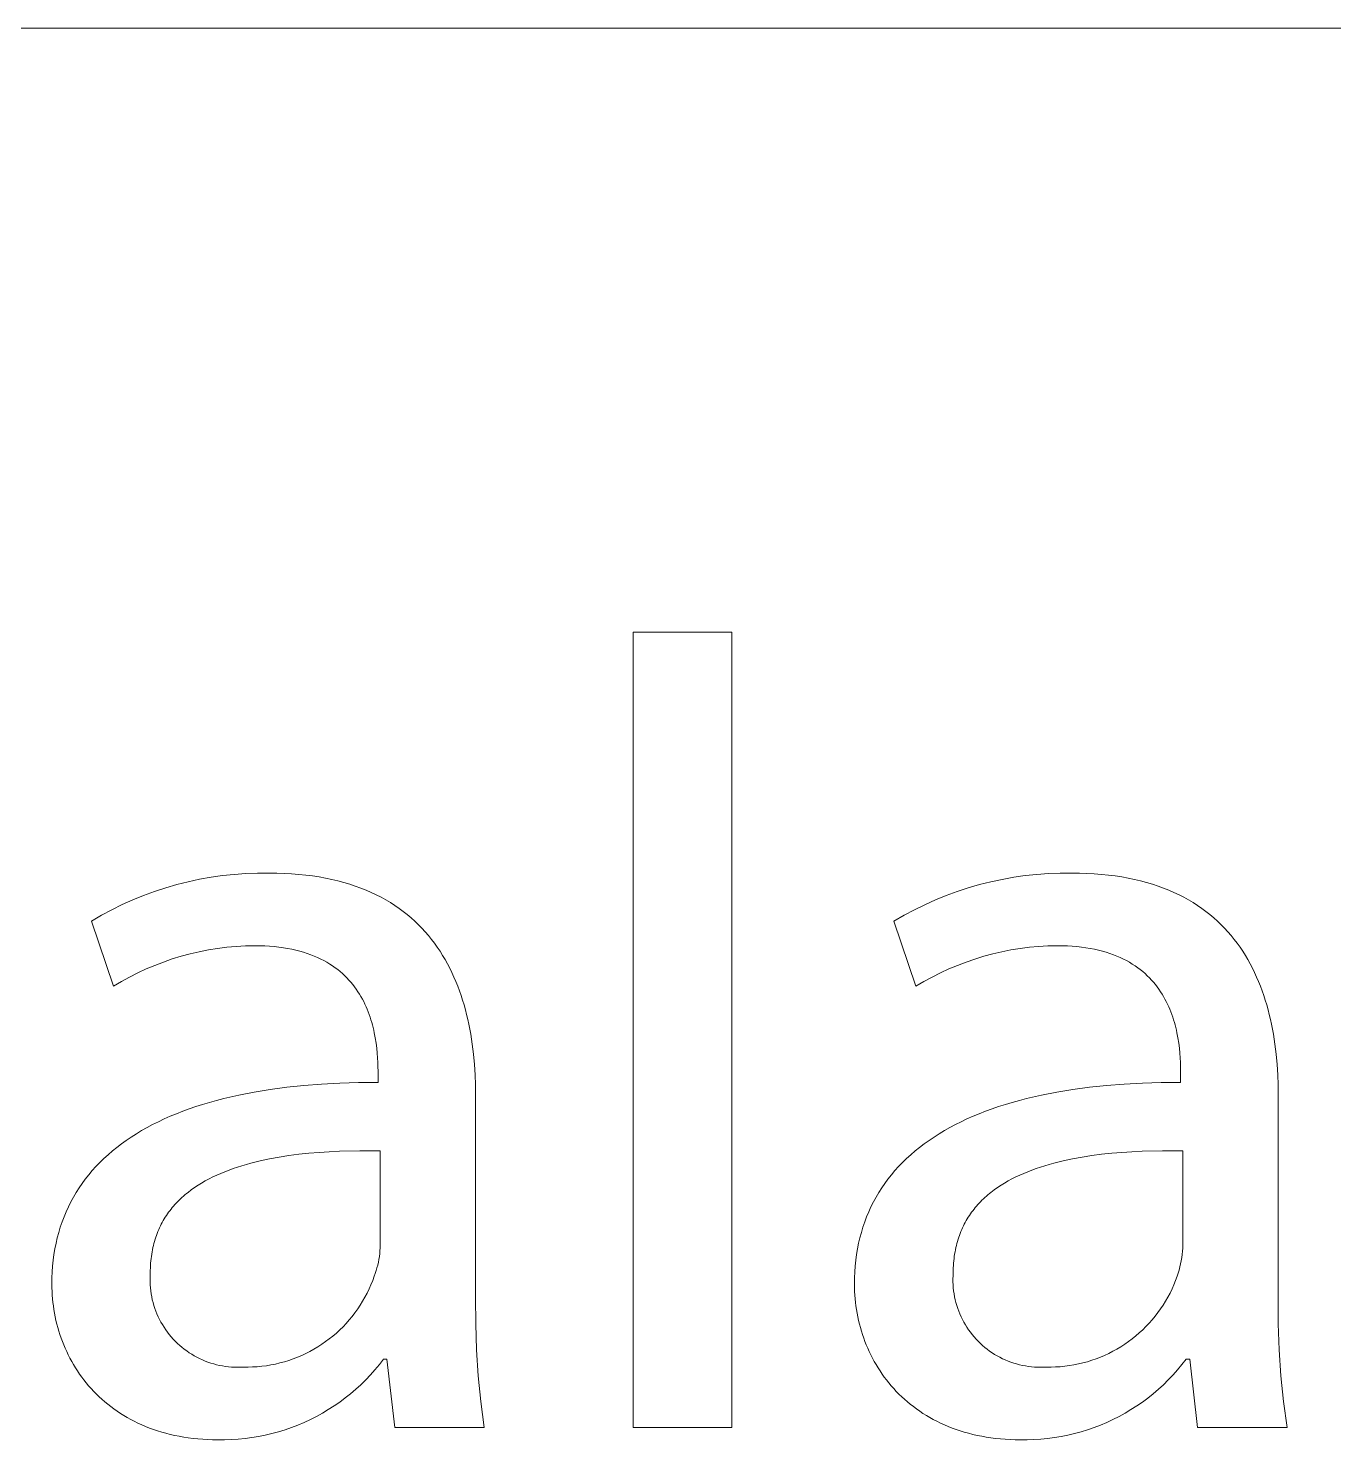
# Model space of a CAD drawing. Header units: millimetres. Extents: x -1576 to 3664, y -445 to 3215.
# Drawn here: x 3283.6 to 3344.7, y -218.6 to -152.5 of the extents above; entities that cross this region are included whole.
import ezdxf

# ---------------------------------------------------------------- set-up
doc = ezdxf.new("R2010")
doc.units = ezdxf.units.MM
doc.header["$MEASUREMENT"] = 0
doc.layers.add('Domyślny', color=7, linetype='Continuous', true_color=0x000000)

msp = doc.modelspace()

# ---------------------------------------------------------------- linework, layer by layer
at = {"layer": 'Domyślny', "color": 18, "lineweight": 15, "true_color": 0x000000}
for p, q in [((1684.04, -152.499), (3664.239, -152.499)), ((3311.938, -180.78), (3316.562, -180.78)), ((3311.938, -218.033), (3311.938, -180.78)), ((3316.562, -180.78), (3316.562, -218.033)), ((3291.113, -192.474), (3291.646, -192.359)), ((3291.646, -192.359), (3292.184, -192.263)), ((3292.184, -192.263), (3292.724, -192.186)), ((3292.724, -192.186), (3293.267, -192.127)), ((3293.267, -192.127), (3293.811, -192.088)), ((3293.811, -192.088), (3294.357, -192.067)), ((3294.357, -192.067), (3294.903, -192.066)), ((3294.903, -192.066), (3295.261, -192.069)), ((3295.261, -192.069), (3295.612, -192.081)), ((3295.612, -192.081), (3295.954, -192.1)), ((3295.954, -192.1), (3296.288, -192.126)), ((3296.288, -192.126), (3296.613, -192.16)), ((3296.613, -192.16), (3296.931, -192.201)), ((3296.931, -192.201), (3297.241, -192.249)), ((3297.241, -192.249), (3297.542, -192.303)), ((3297.542, -192.303), (3297.836, -192.365)), ((3297.836, -192.365), (3298.122, -192.433)), ((3328.687, -192.476), (3329.221, -192.361)), ((3329.221, -192.361), (3329.758, -192.265)), ((3329.758, -192.265), (3330.299, -192.187)), ((3330.299, -192.187), (3330.841, -192.128)), ((3330.841, -192.128), (3331.386, -192.089)), ((3331.386, -192.089), (3331.931, -192.068)), ((3331.931, -192.068), (3332.477, -192.066)), ((3332.477, -192.066), (3332.837, -192.069)), ((3332.837, -192.069), (3333.188, -192.081)), ((3333.188, -192.081), (3333.531, -192.1)), ((3333.531, -192.1), (3333.865, -192.126)), ((3333.865, -192.126), (3334.191, -192.16)), ((3334.191, -192.16), (3334.509, -192.201)), ((3334.509, -192.201), (3334.819, -192.249)), ((3334.819, -192.249), (3335.122, -192.303)), ((3335.122, -192.303), (3335.416, -192.365)), ((3335.416, -192.365), (3335.702, -192.433)), ((3289.027, -193.117), (3289.54, -192.929)), ((3289.54, -192.929), (3290.059, -192.759)), ((3290.059, -192.759), (3290.583, -192.608)), ((3290.583, -192.608), (3291.113, -192.474)), ((3298.122, -192.433), (3298.401, -192.508)), ((3298.401, -192.508), (3298.672, -192.589)), ((3298.672, -192.589), (3298.935, -192.676)), ((3298.935, -192.676), (3299.191, -192.769)), ((3299.191, -192.769), (3299.44, -192.869)), ((3299.44, -192.869), (3299.681, -192.974)), ((3299.681, -192.974), (3299.916, -193.085)), ((3326.602, -193.118), (3327.115, -192.931)), ((3327.115, -192.931), (3327.634, -192.761)), ((3327.634, -192.761), (3328.158, -192.609)), ((3328.158, -192.609), (3328.687, -192.476)), ((3335.702, -192.433), (3335.981, -192.508)), ((3335.981, -192.508), (3336.252, -192.589)), ((3336.252, -192.589), (3336.516, -192.676)), ((3336.516, -192.676), (3336.772, -192.769)), ((3336.772, -192.769), (3337.021, -192.869)), ((3337.021, -192.869), (3337.263, -192.974)), ((3337.263, -192.974), (3337.498, -193.085)), ((3287.533, -193.786), (3288.023, -193.545)), ((3288.023, -193.545), (3288.522, -193.322)), ((3288.522, -193.322), (3289.027, -193.117)), ((3299.916, -193.085), (3300.143, -193.202)), ((3300.143, -193.202), (3300.364, -193.324)), ((3300.364, -193.324), (3300.578, -193.451)), ((3300.578, -193.451), (3300.784, -193.584)), ((3300.784, -193.584), (3300.985, -193.722)), ((3325.108, -193.786), (3325.598, -193.546)), ((3325.598, -193.546), (3326.097, -193.324)), ((3326.097, -193.324), (3326.602, -193.118)), ((3337.498, -193.085), (3337.725, -193.202)), ((3337.725, -193.202), (3337.946, -193.324)), ((3337.946, -193.324), (3338.16, -193.451)), ((3338.16, -193.451), (3338.367, -193.584)), ((3338.367, -193.584), (3338.567, -193.722)), ((3286.579, -194.316), (3287.052, -194.043)), ((3287.609, -197.37), (3286.579, -194.316)), ((3287.052, -194.043), (3287.533, -193.786)), ((3300.985, -193.722), (3301.178, -193.865)), ((3301.178, -193.865), (3301.366, -194.013)), ((3301.366, -194.013), (3301.547, -194.165)), ((3301.547, -194.165), (3301.721, -194.322)), ((3301.721, -194.322), (3301.889, -194.484)), ((3324.154, -194.316), (3324.626, -194.043)), ((3325.183, -197.37), (3324.154, -194.316)), ((3324.626, -194.043), (3325.108, -193.786)), ((3338.567, -193.722), (3338.761, -193.865)), ((3338.761, -193.865), (3338.948, -194.013)), ((3338.948, -194.013), (3339.128, -194.165)), ((3339.128, -194.165), (3339.303, -194.322)), ((3339.303, -194.322), (3339.471, -194.484)), ((3301.889, -194.484), (3302.052, -194.65)), ((3302.052, -194.65), (3302.208, -194.82)), ((3302.208, -194.82), (3302.358, -194.994)), ((3302.358, -194.994), (3302.502, -195.172)), ((3339.471, -194.484), (3339.633, -194.65)), ((3339.633, -194.65), (3339.789, -194.82)), ((3339.789, -194.82), (3339.939, -194.994)), ((3339.939, -194.994), (3340.084, -195.172)), ((3292.056, -195.667), (3291.629, -195.751)), ((3292.486, -195.597), (3292.056, -195.667)), ((3292.918, -195.543), (3292.486, -195.597)), ((3293.352, -195.503), (3292.918, -195.543)), ((3293.787, -195.478), (3293.352, -195.503)), ((3294.222, -195.468), (3293.787, -195.478)), ((3294.462, -195.471), (3294.222, -195.468)), ((3294.696, -195.479), (3294.462, -195.471)), ((3294.923, -195.492), (3294.696, -195.479)), ((3295.144, -195.511), (3294.923, -195.492)), ((3295.358, -195.535), (3295.144, -195.511)), ((3295.566, -195.563), (3295.358, -195.535)), ((3295.768, -195.597), (3295.566, -195.563)), ((3295.963, -195.635), (3295.768, -195.597)), ((3296.153, -195.677), (3295.963, -195.635)), ((3296.336, -195.724), (3296.153, -195.677)), ((3302.502, -195.172), (3302.641, -195.355)), ((3302.641, -195.355), (3302.774, -195.541)), ((3302.774, -195.541), (3302.901, -195.73)), ((3329.631, -195.668), (3329.204, -195.752)), ((3330.061, -195.599), (3329.631, -195.668)), ((3330.493, -195.544), (3330.061, -195.599)), ((3330.926, -195.504), (3330.493, -195.544)), ((3331.361, -195.478), (3330.926, -195.504)), ((3331.796, -195.468), (3331.361, -195.478)), ((3332.037, -195.471), (3331.796, -195.468)), ((3332.27, -195.479), (3332.037, -195.471)), ((3332.498, -195.492), (3332.27, -195.479)), ((3332.718, -195.511), (3332.498, -195.492)), ((3332.932, -195.535), (3332.718, -195.511)), ((3333.14, -195.563), (3332.932, -195.535)), ((3333.342, -195.597), (3333.14, -195.563)), ((3333.537, -195.635), (3333.342, -195.597)), ((3333.727, -195.677), (3333.537, -195.635)), ((3333.911, -195.724), (3333.727, -195.677)), ((3340.084, -195.172), (3340.222, -195.355)), ((3340.222, -195.355), (3340.355, -195.541)), ((3340.355, -195.541), (3340.482, -195.73)), ((3289.956, -196.232), (3289.549, -196.388)), ((3290.368, -196.09), (3289.956, -196.232)), ((3290.784, -195.963), (3290.368, -196.09)), ((3291.205, -195.849), (3290.784, -195.963)), ((3291.629, -195.751), (3291.205, -195.849)), ((3296.514, -195.776), (3296.336, -195.724)), ((3296.686, -195.831), (3296.514, -195.776)), ((3296.852, -195.891), (3296.686, -195.831)), ((3297.013, -195.954), (3296.852, -195.891)), ((3297.168, -196.022), (3297.013, -195.954)), ((3297.318, -196.092), (3297.168, -196.022)), ((3297.463, -196.167), (3297.318, -196.092)), ((3297.602, -196.245), (3297.463, -196.167)), ((3297.736, -196.326), (3297.602, -196.245)), ((3297.866, -196.41), (3297.736, -196.326)), ((3302.901, -195.73), (3303.023, -195.923)), ((3303.023, -195.923), (3303.14, -196.119)), ((3303.14, -196.119), (3303.251, -196.319)), ((3303.251, -196.319), (3303.357, -196.521)), ((3327.531, -196.233), (3327.124, -196.389)), ((3327.943, -196.092), (3327.531, -196.233)), ((3328.359, -195.964), (3327.943, -196.092)), ((3328.78, -195.851), (3328.359, -195.964)), ((3329.204, -195.752), (3328.78, -195.851)), ((3334.088, -195.776), (3333.911, -195.724)), ((3334.26, -195.831), (3334.088, -195.776)), ((3334.427, -195.891), (3334.26, -195.831)), ((3334.587, -195.954), (3334.427, -195.891)), ((3334.743, -196.022), (3334.587, -195.954)), ((3334.892, -196.092), (3334.743, -196.022)), ((3335.037, -196.167), (3334.892, -196.092)), ((3335.176, -196.245), (3335.037, -196.167)), ((3335.311, -196.326), (3335.176, -196.245)), ((3335.44, -196.41), (3335.311, -196.326)), ((3340.482, -195.73), (3340.603, -195.923)), ((3340.603, -195.923), (3340.72, -196.119)), ((3340.72, -196.119), (3340.831, -196.319)), ((3340.831, -196.319), (3340.936, -196.521)), ((3288.365, -196.937), (3287.983, -197.147)), ((3288.753, -196.74), (3288.365, -196.937)), ((3289.148, -196.557), (3288.753, -196.74)), ((3289.549, -196.388), (3289.148, -196.557)), ((3297.99, -196.498), (3297.866, -196.41)), ((3298.11, -196.588), (3297.99, -196.498)), ((3298.224, -196.681), (3298.11, -196.588)), ((3298.335, -196.777), (3298.224, -196.681)), ((3298.44, -196.875), (3298.335, -196.777)), ((3298.541, -196.975), (3298.44, -196.875)), ((3298.638, -197.078), (3298.541, -196.975)), ((3303.357, -196.521), (3303.458, -196.727)), ((3303.458, -196.727), (3303.553, -196.936)), ((3303.553, -196.936), (3303.644, -197.147)), ((3325.939, -196.938), (3325.558, -197.147)), ((3326.328, -196.741), (3325.939, -196.938)), ((3326.723, -196.558), (3326.328, -196.741)), ((3327.124, -196.389), (3326.723, -196.558)), ((3335.564, -196.498), (3335.44, -196.41)), ((3335.684, -196.588), (3335.564, -196.498)), ((3335.799, -196.681), (3335.684, -196.588)), ((3335.909, -196.777), (3335.799, -196.681)), ((3336.014, -196.875), (3335.909, -196.777)), ((3336.116, -196.975), (3336.014, -196.875)), ((3336.212, -197.078), (3336.116, -196.975)), ((3340.936, -196.521), (3341.037, -196.727)), ((3341.037, -196.727), (3341.132, -196.936)), ((3341.132, -196.936), (3341.223, -197.147)), ((3287.983, -197.147), (3287.609, -197.37)), ((3298.731, -197.183), (3298.638, -197.078)), ((3298.819, -197.291), (3298.731, -197.183)), ((3298.903, -197.4), (3298.819, -197.291)), ((3298.983, -197.51), (3298.903, -197.4)), ((3299.06, -197.623), (3298.983, -197.51)), ((3299.132, -197.737), (3299.06, -197.623)), ((3303.644, -197.147), (3303.73, -197.361)), ((3303.73, -197.361), (3303.811, -197.577)), ((3303.811, -197.577), (3303.888, -197.795)), ((3325.558, -197.147), (3325.183, -197.37)), ((3336.305, -197.183), (3336.212, -197.078)), ((3336.393, -197.291), (3336.305, -197.183)), ((3336.477, -197.4), (3336.393, -197.291)), ((3336.558, -197.51), (3336.477, -197.4)), ((3336.634, -197.623), (3336.558, -197.51)), ((3336.707, -197.737), (3336.634, -197.623)), ((3341.223, -197.147), (3341.308, -197.361)), ((3341.308, -197.361), (3341.389, -197.577)), ((3341.389, -197.577), (3341.465, -197.795)), ((3299.201, -197.852), (3299.132, -197.737)), ((3299.266, -197.969), (3299.201, -197.852)), ((3299.328, -198.087), (3299.266, -197.969)), ((3299.386, -198.206), (3299.328, -198.087)), ((3299.441, -198.326), (3299.386, -198.206)), ((3303.888, -197.795), (3303.959, -198.016)), ((3303.959, -198.016), (3304.027, -198.239)), ((3304.027, -198.239), (3304.09, -198.464)), ((3336.775, -197.852), (3336.707, -197.737)), ((3336.841, -197.969), (3336.775, -197.852)), ((3336.902, -198.087), (3336.841, -197.969)), ((3336.961, -198.206), (3336.902, -198.087)), ((3337.015, -198.326), (3336.961, -198.206)), ((3341.465, -197.795), (3341.537, -198.016)), ((3341.537, -198.016), (3341.604, -198.239)), ((3341.604, -198.239), (3341.667, -198.464)), ((3299.493, -198.446), (3299.441, -198.326)), ((3299.541, -198.568), (3299.493, -198.446)), ((3299.587, -198.689), (3299.541, -198.568)), ((3299.629, -198.812), (3299.587, -198.689)), ((3299.669, -198.934), (3299.629, -198.812)), ((3299.705, -199.057), (3299.669, -198.934)), ((3304.09, -198.464), (3304.148, -198.691)), ((3304.148, -198.691), (3304.203, -198.919)), ((3304.203, -198.919), (3304.253, -199.149)), ((3337.067, -198.446), (3337.015, -198.326)), ((3337.116, -198.568), (3337.067, -198.446)), ((3337.161, -198.689), (3337.116, -198.568)), ((3337.203, -198.812), (3337.161, -198.689)), ((3337.243, -198.934), (3337.203, -198.812)), ((3337.28, -199.057), (3337.243, -198.934)), ((3341.667, -198.464), (3341.725, -198.691)), ((3341.725, -198.691), (3341.779, -198.919)), ((3341.779, -198.919), (3341.829, -199.149)), ((3299.739, -199.179), (3299.705, -199.057)), ((3299.771, -199.302), (3299.739, -199.179)), ((3299.8, -199.424), (3299.771, -199.302)), ((3299.826, -199.546), (3299.8, -199.424)), ((3299.873, -199.789), (3299.826, -199.546)), ((3304.253, -199.149), (3304.299, -199.381)), ((3304.299, -199.381), (3304.341, -199.613)), ((3304.341, -199.613), (3304.414, -200.082)), ((3337.314, -199.179), (3337.28, -199.057)), ((3337.345, -199.302), (3337.314, -199.179)), ((3337.374, -199.424), (3337.345, -199.302)), ((3337.401, -199.546), (3337.374, -199.424)), ((3337.447, -199.789), (3337.401, -199.546)), ((3341.829, -199.149), (3341.875, -199.381)), ((3341.875, -199.381), (3341.917, -199.613)), ((3341.917, -199.613), (3341.989, -200.082)), ((3299.91, -200.028), (3299.873, -199.789)), ((3299.94, -200.264), (3299.91, -200.028)), ((3299.963, -200.494), (3299.94, -200.264)), ((3304.414, -200.082), (3304.472, -200.555)), ((3337.485, -200.028), (3337.447, -199.789)), ((3337.514, -200.264), (3337.485, -200.028)), ((3337.537, -200.494), (3337.514, -200.264)), ((3341.989, -200.082), (3342.047, -200.555)), ((3299.979, -200.719), (3299.963, -200.494)), ((3299.99, -200.937), (3299.979, -200.719)), ((3299.996, -201.147), (3299.99, -200.937)), ((3304.472, -200.555), (3304.515, -201.031)), ((3337.553, -200.719), (3337.537, -200.494)), ((3337.564, -200.937), (3337.553, -200.719)), ((3337.57, -201.147), (3337.564, -200.937)), ((3342.047, -200.555), (3342.09, -201.031)), ((3299.998, -201.348), (3299.996, -201.147)), ((3299.998, -201.872), (3299.998, -201.348)), ((3304.515, -201.031), (3304.546, -201.509)), ((3304.546, -201.509), (3304.563, -201.987)), ((3337.572, -201.348), (3337.57, -201.147)), ((3337.572, -201.872), (3337.572, -201.348)), ((3342.09, -201.031), (3342.12, -201.509)), ((3342.12, -201.509), (3342.138, -201.987)), ((3294.198, -202.321), (3294.947, -202.199)), ((3294.947, -202.199), (3295.723, -202.095)), ((3295.723, -202.095), (3296.526, -202.011)), ((3296.526, -202.011), (3297.355, -201.947)), ((3297.355, -201.947), (3298.21, -201.902)), ((3298.21, -201.902), (3299.091, -201.877)), ((3299.091, -201.877), (3299.998, -201.872)), ((3304.563, -201.987), (3304.569, -202.465)), ((3331.779, -202.321), (3332.528, -202.199)), ((3332.528, -202.199), (3333.304, -202.095)), ((3333.304, -202.095), (3334.105, -202.011)), ((3334.105, -202.011), (3334.933, -201.947)), ((3334.933, -201.947), (3335.787, -201.902)), ((3335.787, -201.902), (3336.667, -201.877)), ((3336.667, -201.877), (3337.572, -201.872)), ((3342.138, -201.987), (3342.144, -202.465)), ((3291.47, -203.003), (3291.787, -202.901)), ((3291.787, -202.901), (3292.111, -202.804)), ((3292.111, -202.804), (3292.442, -202.712)), ((3292.442, -202.712), (3292.779, -202.624)), ((3292.779, -202.624), (3293.475, -202.463)), ((3293.475, -202.463), (3294.198, -202.321)), ((3304.569, -202.465), (3304.569, -211.957)), ((3329.053, -203.003), (3329.369, -202.901)), ((3329.369, -202.901), (3329.693, -202.804)), ((3329.693, -202.804), (3330.024, -202.712)), ((3330.024, -202.712), (3330.361, -202.624)), ((3330.361, -202.624), (3331.057, -202.463)), ((3331.057, -202.463), (3331.779, -202.321)), ((3342.144, -202.465), (3342.144, -211.957)), ((3289.715, -203.711), (3289.99, -203.582)), ((3289.99, -203.582), (3290.272, -203.457)), ((3290.272, -203.457), (3290.561, -203.336)), ((3290.561, -203.336), (3290.857, -203.221)), ((3290.857, -203.221), (3291.16, -203.11)), ((3291.16, -203.11), (3291.47, -203.003)), ((3327.297, -203.711), (3327.572, -203.582)), ((3327.572, -203.582), (3327.854, -203.457)), ((3327.854, -203.457), (3328.143, -203.336)), ((3328.143, -203.336), (3328.439, -203.221)), ((3328.439, -203.221), (3328.743, -203.11)), ((3328.743, -203.11), (3329.053, -203.003)), ((3288.686, -204.275), (3288.933, -204.128)), ((3288.933, -204.128), (3289.187, -203.984)), ((3289.187, -203.984), (3289.447, -203.846)), ((3289.447, -203.846), (3289.715, -203.711)), ((3326.267, -204.275), (3326.514, -204.128)), ((3326.514, -204.128), (3326.768, -203.984)), ((3326.768, -203.984), (3327.029, -203.846)), ((3327.029, -203.846), (3327.297, -203.711)), ((3287.562, -205.082), (3287.772, -204.912)), ((3287.772, -204.912), (3287.99, -204.746)), ((3287.99, -204.746), (3288.215, -204.585)), ((3288.215, -204.585), (3288.447, -204.428)), ((3288.447, -204.428), (3288.686, -204.275)), ((3325.142, -205.082), (3325.352, -204.912)), ((3325.352, -204.912), (3325.57, -204.746)), ((3325.57, -204.746), (3325.795, -204.585)), ((3325.795, -204.585), (3326.028, -204.428)), ((3326.028, -204.428), (3326.267, -204.275)), ((3286.975, -205.62), (3287.163, -205.436)), ((3287.163, -205.436), (3287.359, -205.257)), ((3287.359, -205.257), (3287.562, -205.082)), ((3294.48, -205.544), (3294.049, -205.651)), ((3294.921, -205.45), (3294.48, -205.544)), ((3295.371, -205.368), (3294.921, -205.45)), ((3295.828, -205.298), (3295.371, -205.368)), ((3296.293, -205.238), (3295.828, -205.298)), ((3296.762, -205.188), (3296.293, -205.238)), ((3297.236, -205.148), (3296.762, -205.188)), ((3297.713, -205.118), (3297.236, -205.148)), ((3298.192, -205.096), (3297.713, -205.118)), ((3299.15, -205.075), (3298.192, -205.096)), ((3300.102, -205.082), (3299.15, -205.075)), ((3300.102, -209.479), (3300.102, -205.082)), ((3324.554, -205.62), (3324.743, -205.436)), ((3324.743, -205.436), (3324.939, -205.257)), ((3324.939, -205.257), (3325.142, -205.082)), ((3332.067, -205.544), (3331.637, -205.651)), ((3332.508, -205.45), (3332.067, -205.544)), ((3332.957, -205.368), (3332.508, -205.45)), ((3333.414, -205.298), (3332.957, -205.368)), ((3333.877, -205.238), (3333.414, -205.298)), ((3334.346, -205.188), (3333.877, -205.238)), ((3334.819, -205.148), (3334.346, -205.188)), ((3335.294, -205.118), (3334.819, -205.148)), ((3335.772, -205.096), (3335.294, -205.118)), ((3336.728, -205.075), (3335.772, -205.096)), ((3337.677, -205.082), (3336.728, -205.075)), ((3337.677, -209.479), (3337.677, -205.082)), ((3286.296, -206.398), (3286.454, -206.197)), ((3286.454, -206.197), (3286.621, -206)), ((3286.621, -206), (3286.794, -205.808)), ((3286.794, -205.808), (3286.975, -205.62)), ((3292.449, -206.213), (3292.266, -206.3)), ((3292.637, -206.13), (3292.449, -206.213)), ((3292.828, -206.051), (3292.637, -206.13)), ((3293.023, -205.975), (3292.828, -206.051)), ((3293.222, -205.903), (3293.023, -205.975)), ((3293.424, -205.835), (3293.222, -205.903)), ((3293.629, -205.77), (3293.424, -205.835)), ((3293.838, -205.709), (3293.629, -205.77)), ((3294.049, -205.651), (3293.838, -205.709)), ((3323.874, -206.398), (3324.033, -206.197)), ((3324.033, -206.197), (3324.199, -206)), ((3324.199, -206), (3324.373, -205.808)), ((3324.373, -205.808), (3324.554, -205.62)), ((3330.039, -206.213), (3329.856, -206.3)), ((3330.227, -206.13), (3330.039, -206.213)), ((3330.418, -206.051), (3330.227, -206.13)), ((3330.613, -205.975), (3330.418, -206.051)), ((3330.811, -205.903), (3330.613, -205.975)), ((3331.013, -205.835), (3330.811, -205.903)), ((3331.218, -205.77), (3331.013, -205.835)), ((3331.426, -205.709), (3331.218, -205.77)), ((3331.637, -205.651), (3331.426, -205.709)), ((3285.865, -207.027), (3286.001, -206.813)), ((3286.001, -206.813), (3286.145, -206.603)), ((3286.145, -206.603), (3286.296, -206.398)), ((3291.257, -206.904), (3291.105, -207.019)), ((3291.413, -206.793), (3291.257, -206.904)), ((3291.575, -206.686), (3291.413, -206.793)), ((3291.741, -206.583), (3291.575, -206.686)), ((3291.911, -206.485), (3291.741, -206.583)), ((3292.087, -206.39), (3291.911, -206.485)), ((3292.266, -206.3), (3292.087, -206.39)), ((3323.442, -207.027), (3323.578, -206.813)), ((3323.578, -206.813), (3323.722, -206.603)), ((3323.722, -206.603), (3323.874, -206.398)), ((3328.848, -206.904), (3328.696, -207.019)), ((3329.004, -206.793), (3328.848, -206.904)), ((3329.165, -206.686), (3329.004, -206.793)), ((3329.331, -206.583), (3329.165, -206.686)), ((3329.502, -206.485), (3329.331, -206.583)), ((3329.677, -206.39), (3329.502, -206.485)), ((3329.856, -206.3), (3329.677, -206.39)), ((3285.502, -207.695), (3285.616, -207.468)), ((3285.616, -207.468), (3285.736, -207.245)), ((3285.736, -207.245), (3285.865, -207.027)), ((3290.552, -207.525), (3290.489, -207.594)), ((3290.616, -207.458), (3290.552, -207.525)), ((3290.682, -207.392), (3290.616, -207.458)), ((3290.749, -207.327), (3290.682, -207.392)), ((3290.818, -207.263), (3290.749, -207.327)), ((3290.888, -207.201), (3290.818, -207.263)), ((3290.959, -207.139), (3290.888, -207.201)), ((3291.031, -207.079), (3290.959, -207.139)), ((3291.105, -207.019), (3291.031, -207.079)), ((3323.078, -207.695), (3323.192, -207.468)), ((3323.192, -207.468), (3323.313, -207.245)), ((3323.313, -207.245), (3323.442, -207.027)), ((3328.143, -207.525), (3328.081, -207.594)), ((3328.208, -207.458), (3328.143, -207.525)), ((3328.273, -207.392), (3328.208, -207.458)), ((3328.34, -207.327), (3328.273, -207.392)), ((3328.409, -207.263), (3328.34, -207.327)), ((3328.479, -207.201), (3328.409, -207.263)), ((3328.55, -207.139), (3328.479, -207.201)), ((3328.622, -207.079), (3328.55, -207.139)), ((3328.696, -207.019), (3328.622, -207.079)), ((3285.208, -208.401), (3285.299, -208.162)), ((3285.299, -208.162), (3285.397, -207.926)), ((3285.397, -207.926), (3285.502, -207.695)), ((3290.04, -208.184), (3289.991, -208.263)), ((3290.091, -208.106), (3290.04, -208.184)), ((3290.143, -208.029), (3290.091, -208.106)), ((3290.197, -207.954), (3290.143, -208.029)), ((3290.252, -207.879), (3290.197, -207.954)), ((3290.309, -207.806), (3290.252, -207.879)), ((3290.368, -207.734), (3290.309, -207.806)), ((3290.428, -207.663), (3290.368, -207.734)), ((3290.489, -207.594), (3290.428, -207.663)), ((3322.784, -208.401), (3322.874, -208.162)), ((3322.874, -208.162), (3322.973, -207.926)), ((3322.973, -207.926), (3323.078, -207.695)), ((3327.632, -208.184), (3327.583, -208.263)), ((3327.683, -208.106), (3327.632, -208.184)), ((3327.735, -208.029), (3327.683, -208.106)), ((3327.789, -207.954), (3327.735, -208.029)), ((3327.844, -207.879), (3327.789, -207.954)), ((3327.901, -207.806), (3327.844, -207.879)), ((3327.959, -207.734), (3327.901, -207.806)), ((3328.019, -207.663), (3327.959, -207.734)), ((3328.081, -207.594), (3328.019, -207.663)), ((3284.984, -209.145), (3285.051, -208.893)), ((3285.051, -208.893), (3285.126, -208.645)), ((3285.126, -208.645), (3285.208, -208.401)), ((3289.694, -208.853), (3289.658, -208.943)), ((3289.731, -208.765), (3289.694, -208.853)), ((3289.77, -208.678), (3289.731, -208.765)), ((3289.811, -208.593), (3289.77, -208.678)), ((3289.854, -208.508), (3289.811, -208.593)), ((3289.898, -208.425), (3289.854, -208.508)), ((3289.944, -208.344), (3289.898, -208.425)), ((3289.991, -208.263), (3289.944, -208.344)), ((3322.559, -209.145), (3322.626, -208.893)), ((3322.626, -208.893), (3322.701, -208.645)), ((3322.701, -208.645), (3322.784, -208.401)), ((3327.285, -208.853), (3327.25, -208.943)), ((3327.323, -208.765), (3327.285, -208.853)), ((3327.362, -208.678), (3327.323, -208.765)), ((3327.403, -208.593), (3327.362, -208.678)), ((3327.445, -208.508), (3327.403, -208.593)), ((3327.489, -208.425), (3327.445, -208.508)), ((3327.535, -208.344), (3327.489, -208.425)), ((3327.583, -208.263), (3327.535, -208.344)), ((3284.873, -209.662), (3284.924, -209.402)), ((3284.924, -209.402), (3284.984, -209.145)), ((3289.482, -209.508), (3289.459, -209.607)), ((3289.507, -209.41), (3289.482, -209.508)), ((3289.533, -209.314), (3289.507, -209.41)), ((3289.562, -209.219), (3289.533, -209.314)), ((3289.592, -209.126), (3289.562, -209.219)), ((3289.624, -209.034), (3289.592, -209.126)), ((3289.658, -208.943), (3289.624, -209.034)), ((3300.098, -209.616), (3300.102, -209.479)), ((3322.448, -209.662), (3322.499, -209.402)), ((3322.499, -209.402), (3322.559, -209.145)), ((3327.074, -209.508), (3327.051, -209.607)), ((3327.099, -209.41), (3327.074, -209.508)), ((3327.125, -209.314), (3327.099, -209.41)), ((3327.154, -209.219), (3327.125, -209.314)), ((3327.184, -209.126), (3327.154, -209.219)), ((3327.216, -209.034), (3327.184, -209.126)), ((3327.25, -208.943), (3327.216, -209.034)), ((3337.672, -209.629), (3337.677, -209.479)), ((3284.766, -210.469), (3284.794, -210.196)), ((3284.794, -210.196), (3284.829, -209.927)), ((3284.829, -209.927), (3284.873, -209.662)), ((3289.373, -210.122), (3289.362, -210.23)), ((3289.387, -210.017), (3289.373, -210.122)), ((3289.402, -209.912), (3289.387, -210.017)), ((3289.419, -209.809), (3289.402, -209.912)), ((3289.438, -209.707), (3289.419, -209.809)), ((3289.459, -209.607), (3289.438, -209.707)), ((3300.014, -210.291), (3300.039, -210.158)), ((3300.039, -210.158), (3300.061, -210.023)), ((3300.061, -210.023), (3300.077, -209.888)), ((3300.077, -209.888), (3300.09, -209.752)), ((3300.09, -209.752), (3300.098, -209.616)), ((3322.34, -210.469), (3322.368, -210.196)), ((3322.368, -210.196), (3322.404, -209.927)), ((3322.404, -209.927), (3322.448, -209.662)), ((3326.965, -210.122), (3326.954, -210.23)), ((3326.978, -210.017), (3326.965, -210.122)), ((3326.994, -209.912), (3326.978, -210.017)), ((3327.011, -209.809), (3326.994, -209.912)), ((3327.03, -209.707), (3327.011, -209.809)), ((3327.051, -209.607), (3327.03, -209.707)), ((3337.575, -210.369), (3337.604, -210.223)), ((3337.604, -210.223), (3337.628, -210.075)), ((3337.628, -210.075), (3337.647, -209.927)), ((3337.647, -209.927), (3337.662, -209.778)), ((3337.662, -209.778), (3337.672, -209.629)), ((3284.734, -211.027), (3284.746, -210.746)), ((3284.746, -210.746), (3284.766, -210.469)), ((3289.336, -210.788), (3289.328, -210.929)), ((3289.337, -210.674), (3289.336, -210.788)), ((3289.341, -210.56), (3289.337, -210.674)), ((3289.346, -210.449), (3289.341, -210.56)), ((3289.353, -210.339), (3289.346, -210.449)), ((3289.362, -210.23), (3289.353, -210.339)), ((3299.823, -210.945), (3299.87, -210.817)), ((3299.87, -210.817), (3299.912, -210.687)), ((3299.912, -210.687), (3299.95, -210.557)), ((3299.95, -210.557), (3299.984, -210.424)), ((3299.984, -210.424), (3300.014, -210.291)), ((3322.308, -211.027), (3322.32, -210.746)), ((3322.32, -210.746), (3322.34, -210.469)), ((3326.928, -210.788), (3326.919, -210.929)), ((3326.929, -210.674), (3326.928, -210.788)), ((3326.932, -210.56), (3326.929, -210.674)), ((3326.937, -210.449), (3326.932, -210.56)), ((3326.945, -210.339), (3326.937, -210.449)), ((3326.954, -210.23), (3326.945, -210.339)), ((3337.415, -210.945), (3337.462, -210.803)), ((3337.462, -210.803), (3337.504, -210.66)), ((3337.504, -210.66), (3337.542, -210.515)), ((3337.542, -210.515), (3337.575, -210.369)), ((3284.73, -211.312), (3284.734, -211.027)), ((3284.732, -211.484), (3284.73, -211.312)), ((3284.738, -211.656), (3284.732, -211.484)), ((3289.328, -210.929), (3289.324, -211.069)), ((3289.324, -211.069), (3289.325, -211.21)), ((3289.325, -211.21), (3289.331, -211.351)), ((3289.331, -211.351), (3289.342, -211.491)), ((3289.342, -211.491), (3289.357, -211.631)), ((3299.487, -211.739), (3299.581, -211.545)), ((3299.581, -211.545), (3299.669, -211.348)), ((3299.669, -211.348), (3299.749, -211.148)), ((3299.749, -211.148), (3299.823, -210.945)), ((3322.304, -211.312), (3322.308, -211.027)), ((3322.306, -211.484), (3322.304, -211.312)), ((3322.312, -211.656), (3322.306, -211.484)), ((3326.919, -210.929), (3326.915, -211.069)), ((3326.915, -211.069), (3326.916, -211.21)), ((3326.916, -211.21), (3326.922, -211.351)), ((3326.922, -211.351), (3326.932, -211.492)), ((3326.932, -211.492), (3326.947, -211.632)), ((3337.078, -211.738), (3337.172, -211.544)), ((3337.172, -211.544), (3337.26, -211.347)), ((3337.26, -211.347), (3337.341, -211.148)), ((3337.341, -211.148), (3337.415, -210.945)), ((3284.747, -211.829), (3284.738, -211.656)), ((3284.761, -212), (3284.747, -211.829)), ((3284.778, -212.172), (3284.761, -212)), ((3284.799, -212.342), (3284.778, -212.172)), ((3289.357, -211.631), (3289.378, -211.77)), ((3289.378, -211.77), (3289.403, -211.909)), ((3289.403, -211.909), (3289.433, -212.046)), ((3289.433, -212.046), (3289.467, -212.183)), ((3289.467, -212.183), (3289.506, -212.318)), ((3299.166, -212.3), (3299.28, -212.117)), ((3299.28, -212.117), (3299.387, -211.93)), ((3299.387, -211.93), (3299.487, -211.739)), ((3304.569, -211.957), (3304.571, -213.176)), ((3322.322, -211.829), (3322.312, -211.656)), ((3322.335, -212), (3322.322, -211.829)), ((3322.352, -212.172), (3322.335, -212)), ((3322.374, -212.342), (3322.352, -212.172)), ((3326.947, -211.632), (3326.967, -211.771)), ((3326.967, -211.771), (3326.992, -211.91)), ((3326.992, -211.91), (3327.022, -212.047)), ((3327.022, -212.047), (3327.056, -212.184)), ((3327.056, -212.184), (3327.095, -212.319)), ((3336.756, -212.299), (3336.87, -212.116)), ((3336.87, -212.116), (3336.977, -211.929)), ((3336.977, -211.929), (3337.078, -211.738)), ((3342.144, -211.957), (3342.144, -213.176)), ((3284.824, -212.513), (3284.799, -212.342)), ((3284.853, -212.682), (3284.824, -212.513)), ((3284.886, -212.851), (3284.853, -212.682)), ((3284.922, -213.019), (3284.886, -212.851)), ((3289.506, -212.318), (3289.55, -212.452)), ((3289.55, -212.452), (3289.598, -212.584)), ((3289.598, -212.584), (3289.651, -212.714)), ((3289.651, -212.714), (3289.708, -212.843)), ((3289.708, -212.843), (3289.77, -212.969)), ((3298.652, -212.992), (3298.79, -212.826)), ((3298.79, -212.826), (3298.921, -212.655)), ((3298.921, -212.655), (3299.047, -212.48)), ((3299.047, -212.48), (3299.166, -212.3)), ((3322.399, -212.513), (3322.374, -212.342)), ((3322.427, -212.682), (3322.399, -212.513)), ((3322.46, -212.851), (3322.427, -212.682)), ((3322.497, -213.019), (3322.46, -212.851)), ((3327.095, -212.319), (3327.139, -212.453)), ((3327.139, -212.453), (3327.187, -212.585)), ((3327.187, -212.585), (3327.24, -212.716)), ((3327.24, -212.716), (3327.297, -212.845)), ((3327.297, -212.845), (3327.359, -212.971)), ((3336.242, -212.99), (3336.379, -212.824)), ((3336.379, -212.824), (3336.511, -212.653)), ((3336.511, -212.653), (3336.637, -212.478)), ((3336.637, -212.478), (3336.756, -212.299)), ((3284.963, -213.186), (3284.922, -213.019)), ((3285.007, -213.352), (3284.963, -213.186)), ((3285.055, -213.517), (3285.007, -213.352)), ((3285.107, -213.681), (3285.055, -213.517)), ((3289.77, -212.969), (3289.836, -213.094)), ((3289.836, -213.094), (3289.906, -213.216)), ((3289.906, -213.216), (3289.981, -213.335)), ((3289.981, -213.335), (3290.059, -213.452)), ((3290.059, -213.452), (3290.141, -213.566)), ((3298.049, -213.608), (3298.208, -213.462)), ((3298.208, -213.462), (3298.361, -213.31)), ((3298.361, -213.31), (3298.509, -213.154)), ((3298.509, -213.154), (3298.652, -212.992)), ((3304.571, -213.176), (3304.612, -214.393)), ((3322.537, -213.186), (3322.497, -213.019)), ((3322.581, -213.352), (3322.537, -213.186)), ((3322.629, -213.517), (3322.581, -213.352)), ((3322.681, -213.681), (3322.629, -213.517)), ((3327.359, -212.971), (3327.425, -213.096)), ((3327.425, -213.096), (3327.495, -213.218)), ((3327.495, -213.218), (3327.569, -213.338)), ((3327.569, -213.338), (3327.647, -213.455)), ((3327.647, -213.455), (3327.73, -213.569)), ((3335.638, -213.605), (3335.797, -213.459)), ((3335.797, -213.459), (3335.95, -213.308)), ((3335.95, -213.308), (3336.099, -213.151)), ((3336.099, -213.151), (3336.242, -212.99)), ((3342.144, -213.176), (3342.186, -214.394)), ((3285.162, -213.843), (3285.107, -213.681)), ((3285.222, -214.004), (3285.162, -213.843)), ((3285.285, -214.164), (3285.222, -214.004)), ((3285.352, -214.323), (3285.285, -214.164)), ((3290.141, -213.566), (3290.228, -213.677)), ((3290.228, -213.677), (3290.318, -213.786)), ((3290.318, -213.786), (3290.411, -213.891)), ((3290.411, -213.891), (3290.508, -213.992)), ((3290.508, -213.992), (3290.609, -214.091)), ((3290.609, -214.091), (3290.713, -214.186)), ((3290.713, -214.186), (3290.82, -214.277)), ((3297.186, -214.252), (3297.367, -214.135)), ((3297.367, -214.135), (3297.544, -214.012)), ((3297.544, -214.012), (3297.717, -213.883)), ((3297.717, -213.883), (3297.885, -213.748)), ((3297.885, -213.748), (3298.049, -213.608)), ((3322.737, -213.843), (3322.681, -213.681)), ((3322.796, -214.004), (3322.737, -213.843)), ((3322.859, -214.164), (3322.796, -214.004)), ((3322.926, -214.323), (3322.859, -214.164)), ((3327.73, -213.569), (3327.816, -213.68)), ((3327.816, -213.68), (3327.906, -213.789)), ((3327.906, -213.789), (3328, -213.894)), ((3328, -213.894), (3328.097, -213.996)), ((3328.097, -213.996), (3328.198, -214.094)), ((3328.198, -214.094), (3328.302, -214.189)), ((3328.302, -214.189), (3328.409, -214.28)), ((3334.776, -214.249), (3334.957, -214.132)), ((3334.957, -214.132), (3335.134, -214.009)), ((3335.134, -214.009), (3335.306, -213.88)), ((3335.306, -213.88), (3335.475, -213.745)), ((3335.475, -213.745), (3335.638, -213.605)), ((3285.423, -214.479), (3285.352, -214.323)), ((3285.498, -214.635), (3285.423, -214.479)), ((3285.576, -214.788), (3285.498, -214.635)), ((3285.658, -214.94), (3285.576, -214.788)), ((3290.82, -214.277), (3290.93, -214.365)), ((3290.93, -214.365), (3291.044, -214.448)), ((3291.044, -214.448), (3291.159, -214.528)), ((3291.159, -214.528), (3291.278, -214.604)), ((3291.278, -214.604), (3291.399, -214.675)), ((3291.399, -214.675), (3291.523, -214.743)), ((3291.523, -214.743), (3291.649, -214.806)), ((3291.649, -214.806), (3291.776, -214.865)), ((3295.822, -214.889), (3296.025, -214.818)), ((3296.025, -214.818), (3296.226, -214.741)), ((3296.226, -214.741), (3296.425, -214.656)), ((3296.425, -214.656), (3296.62, -214.565)), ((3296.62, -214.565), (3296.812, -214.467)), ((3296.812, -214.467), (3297.001, -214.363)), ((3297.001, -214.363), (3297.186, -214.252)), ((3300.259, -214.836), (3300.062, -215.089)), ((3300.416, -214.836), (3300.259, -214.836)), ((3300.783, -218.029), (3300.416, -214.836)), ((3304.612, -214.393), (3304.692, -215.609)), ((3322.997, -214.479), (3322.926, -214.323)), ((3323.072, -214.635), (3322.997, -214.479)), ((3323.15, -214.788), (3323.072, -214.635)), ((3323.233, -214.94), (3323.15, -214.788)), ((3328.409, -214.28), (3328.519, -214.368)), ((3328.519, -214.368), (3328.633, -214.452)), ((3328.633, -214.452), (3328.749, -214.531)), ((3328.749, -214.531), (3328.867, -214.607)), ((3328.867, -214.607), (3328.989, -214.679)), ((3328.989, -214.679), (3329.112, -214.746)), ((3329.112, -214.746), (3329.238, -214.809)), ((3329.238, -214.809), (3329.366, -214.868)), ((3333.412, -214.886), (3333.616, -214.815)), ((3333.616, -214.815), (3333.817, -214.738)), ((3333.817, -214.738), (3334.015, -214.653)), ((3334.015, -214.653), (3334.21, -214.562)), ((3334.21, -214.562), (3334.402, -214.464)), ((3334.402, -214.464), (3334.591, -214.36)), ((3334.591, -214.36), (3334.776, -214.249)), ((3337.834, -214.836), (3337.637, -215.089)), ((3338.008, -214.836), (3337.834, -214.836)), ((3338.357, -218.029), (3338.008, -214.836)), ((3342.186, -214.394), (3342.27, -215.61)), ((3285.744, -215.089), (3285.658, -214.94)), ((3285.834, -215.237), (3285.744, -215.089)), ((3285.928, -215.383), (3285.834, -215.237)), ((3286.025, -215.527), (3285.928, -215.383)), ((3291.776, -214.865), (3291.906, -214.919)), ((3291.906, -214.919), (3292.038, -214.969)), ((3292.038, -214.969), (3292.171, -215.015)), ((3292.171, -215.015), (3292.306, -215.055)), ((3292.306, -215.055), (3292.442, -215.092)), ((3292.442, -215.092), (3292.579, -215.123)), ((3292.579, -215.123), (3292.717, -215.15)), ((3292.717, -215.15), (3292.856, -215.172)), ((3292.856, -215.172), (3292.996, -215.189)), ((3292.996, -215.189), (3293.136, -215.201)), ((3293.136, -215.201), (3293.277, -215.209)), ((3293.277, -215.209), (3293.417, -215.212)), ((3293.417, -215.212), (3293.558, -215.21)), ((3293.558, -215.21), (3293.699, -215.203)), ((3293.699, -215.203), (3293.914, -215.204)), ((3293.914, -215.204), (3294.13, -215.198)), ((3294.13, -215.198), (3294.345, -215.185)), ((3294.345, -215.185), (3294.56, -215.165)), ((3294.56, -215.165), (3294.773, -215.137)), ((3294.773, -215.137), (3294.986, -215.102)), ((3294.986, -215.102), (3295.198, -215.059)), ((3295.198, -215.059), (3295.408, -215.01)), ((3295.408, -215.01), (3295.616, -214.953)), ((3295.616, -214.953), (3295.822, -214.889)), ((3299.857, -215.334), (3299.644, -215.572)), ((3300.062, -215.089), (3299.857, -215.334)), ((3323.319, -215.089), (3323.233, -214.94)), ((3323.408, -215.237), (3323.319, -215.089)), ((3323.502, -215.383), (3323.408, -215.237)), ((3323.599, -215.527), (3323.502, -215.383)), ((3329.366, -214.868), (3329.496, -214.922)), ((3329.496, -214.922), (3329.628, -214.972)), ((3329.628, -214.972), (3329.761, -215.017)), ((3329.761, -215.017), (3329.896, -215.058)), ((3329.896, -215.058), (3330.032, -215.094)), ((3330.032, -215.094), (3330.17, -215.125)), ((3330.17, -215.125), (3330.308, -215.152)), ((3330.308, -215.152), (3330.447, -215.173)), ((3330.447, -215.173), (3330.587, -215.19)), ((3330.587, -215.19), (3330.727, -215.203)), ((3330.727, -215.203), (3330.868, -215.21)), ((3330.868, -215.21), (3331.009, -215.212)), ((3331.009, -215.212), (3331.15, -215.21)), ((3331.15, -215.21), (3331.29, -215.203)), ((3331.29, -215.203), (3331.506, -215.204)), ((3331.506, -215.204), (3331.721, -215.198)), ((3331.721, -215.198), (3331.936, -215.184)), ((3331.936, -215.184), (3332.151, -215.163)), ((3332.151, -215.163), (3332.365, -215.135)), ((3332.365, -215.135), (3332.577, -215.1)), ((3332.577, -215.1), (3332.789, -215.057)), ((3332.789, -215.057), (3332.998, -215.007)), ((3332.998, -215.007), (3333.206, -214.95)), ((3333.206, -214.95), (3333.412, -214.886)), ((3337.432, -215.335), (3337.219, -215.573)), ((3337.637, -215.089), (3337.432, -215.335)), ((3286.126, -215.668), (3286.025, -215.527)), ((3286.231, -215.807), (3286.126, -215.668)), ((3286.34, -215.944), (3286.231, -215.807)), ((3286.452, -216.078), (3286.34, -215.944)), ((3286.569, -216.21), (3286.452, -216.078)), ((3299.193, -216.027), (3298.957, -216.243)), ((3299.422, -215.804), (3299.193, -216.027)), ((3299.644, -215.572), (3299.422, -215.804)), ((3304.692, -215.609), (3304.812, -216.821)), ((3323.701, -215.668), (3323.599, -215.527)), ((3323.805, -215.807), (3323.701, -215.668)), ((3323.914, -215.944), (3323.805, -215.807)), ((3324.027, -216.078), (3323.914, -215.944)), ((3324.143, -216.21), (3324.027, -216.078)), ((3336.768, -216.028), (3336.532, -216.244)), ((3336.997, -215.805), (3336.768, -216.028)), ((3337.219, -215.573), (3336.997, -215.805)), ((3342.27, -215.61), (3342.396, -216.822)), ((3286.689, -216.339), (3286.569, -216.21)), ((3286.812, -216.465), (3286.689, -216.339)), ((3286.94, -216.589), (3286.812, -216.465)), ((3287.071, -216.71), (3286.94, -216.589)), ((3287.206, -216.828), (3287.071, -216.71)), ((3287.345, -216.943), (3287.206, -216.828)), ((3298.462, -216.649), (3298.205, -216.84)), ((3298.713, -216.45), (3298.462, -216.649)), ((3298.957, -216.243), (3298.713, -216.45)), ((3304.812, -216.821), (3304.971, -218.029)), ((3324.263, -216.339), (3324.143, -216.21)), ((3324.387, -216.465), (3324.263, -216.339)), ((3324.514, -216.589), (3324.387, -216.465)), ((3324.645, -216.71), (3324.514, -216.589)), ((3324.78, -216.828), (3324.645, -216.71)), ((3324.919, -216.943), (3324.78, -216.828)), ((3336.038, -216.651), (3335.781, -216.842)), ((3336.288, -216.452), (3336.038, -216.651)), ((3336.532, -216.244), (3336.288, -216.452)), ((3342.396, -216.822), (3342.562, -218.029)), ((3287.487, -217.054), (3287.345, -216.943)), ((3287.633, -217.163), (3287.487, -217.054)), ((3287.783, -217.268), (3287.633, -217.163)), ((3287.937, -217.37), (3287.783, -217.268)), ((3288.095, -217.469), (3287.937, -217.37)), ((3288.256, -217.564), (3288.095, -217.469)), ((3297.397, -217.358), (3297.117, -217.512)), ((3297.672, -217.194), (3297.397, -217.358)), ((3297.942, -217.021), (3297.672, -217.194)), ((3298.205, -216.84), (3297.942, -217.021)), ((3325.062, -217.054), (3324.919, -216.943)), ((3325.208, -217.163), (3325.062, -217.054)), ((3325.358, -217.268), (3325.208, -217.163)), ((3325.511, -217.37), (3325.358, -217.268)), ((3325.669, -217.469), (3325.511, -217.37)), ((3325.83, -217.564), (3325.669, -217.469)), ((3334.973, -217.36), (3334.692, -217.515)), ((3335.248, -217.197), (3334.973, -217.36)), ((3335.518, -217.024), (3335.248, -217.197)), ((3335.781, -216.842), (3335.518, -217.024)), ((3288.421, -217.655), (3288.256, -217.564)), ((3288.589, -217.743), (3288.421, -217.655)), ((3288.761, -217.827), (3288.589, -217.743)), ((3288.937, -217.907), (3288.761, -217.827)), ((3289.117, -217.983), (3288.937, -217.907)), ((3289.301, -218.056), (3289.117, -217.983)), ((3289.488, -218.124), (3289.301, -218.056)), ((3289.679, -218.188), (3289.488, -218.124)), ((3295.645, -218.136), (3295.34, -218.231)), ((3295.948, -218.031), (3295.645, -218.136)), ((3296.246, -217.916), (3295.948, -218.031)), ((3296.541, -217.791), (3296.246, -217.916)), ((3296.831, -217.657), (3296.541, -217.791)), ((3297.117, -217.512), (3296.831, -217.657)), ((3304.971, -218.029), (3300.783, -218.029)), ((3316.562, -218.033), (3311.938, -218.033)), ((3325.995, -217.655), (3325.83, -217.564)), ((3326.163, -217.743), (3325.995, -217.655)), ((3326.336, -217.827), (3326.163, -217.743)), ((3326.512, -217.907), (3326.336, -217.827)), ((3326.691, -217.983), (3326.512, -217.907)), ((3326.875, -218.056), (3326.691, -217.983)), ((3327.062, -218.124), (3326.875, -218.056)), ((3327.253, -218.188), (3327.062, -218.124)), ((3333.221, -218.139), (3332.915, -218.233)), ((3333.523, -218.034), (3333.221, -218.139)), ((3333.822, -217.919), (3333.523, -218.034)), ((3334.117, -217.794), (3333.822, -217.919)), ((3334.407, -217.659), (3334.117, -217.794)), ((3334.692, -217.515), (3334.407, -217.659)), ((3342.562, -218.029), (3338.357, -218.029)), ((3289.873, -218.248), (3289.679, -218.188)), ((3290.071, -218.303), (3289.873, -218.248)), ((3290.273, -218.354), (3290.071, -218.303)), ((3290.479, -218.401), (3290.273, -218.354)), ((3290.688, -218.443), (3290.479, -218.401)), ((3290.901, -218.48), (3290.688, -218.443)), ((3291.118, -218.513), (3290.901, -218.48)), ((3291.338, -218.541), (3291.118, -218.513)), ((3291.562, -218.564), (3291.338, -218.541)), ((3291.79, -218.582), (3291.562, -218.564)), ((3292.021, -218.595), (3291.79, -218.582)), ((3292.256, -218.603), (3292.021, -218.595)), ((3292.495, -218.605), (3292.256, -218.603)), ((3292.815, -218.607), (3292.495, -218.605)), ((3293.135, -218.597), (3292.815, -218.607)), ((3293.454, -218.577), (3293.135, -218.597)), ((3293.772, -218.546), (3293.454, -218.577)), ((3294.09, -218.504), (3293.772, -218.546)), ((3294.406, -218.452), (3294.09, -218.504)), ((3294.719, -218.389), (3294.406, -218.452)), ((3295.031, -218.315), (3294.719, -218.389)), ((3295.34, -218.231), (3295.031, -218.315)), ((3327.447, -218.248), (3327.253, -218.188)), ((3327.646, -218.303), (3327.447, -218.248)), ((3327.848, -218.354), (3327.646, -218.303)), ((3328.053, -218.401), (3327.848, -218.354)), ((3328.262, -218.443), (3328.053, -218.401)), ((3328.475, -218.48), (3328.262, -218.443)), ((3328.692, -218.513), (3328.475, -218.48)), ((3328.912, -218.541), (3328.692, -218.513)), ((3329.136, -218.564), (3328.912, -218.541)), ((3329.364, -218.582), (3329.136, -218.564)), ((3329.595, -218.595), (3329.364, -218.582)), ((3329.83, -218.603), (3329.595, -218.595)), ((3330.069, -218.605), (3329.83, -218.603)), ((3330.389, -218.607), (3330.069, -218.605)), ((3330.709, -218.598), (3330.389, -218.607)), ((3331.029, -218.578), (3330.709, -218.598)), ((3331.347, -218.547), (3331.029, -218.578)), ((3331.665, -218.506), (3331.347, -218.547)), ((3331.98, -218.454), (3331.665, -218.506)), ((3332.294, -218.391), (3331.98, -218.454)), ((3332.606, -218.317), (3332.294, -218.391)), ((3332.915, -218.233), (3332.606, -218.317))]:
    msp.add_line(p, q, dxfattribs=at)

doc.saveas('drawing.dxf')
